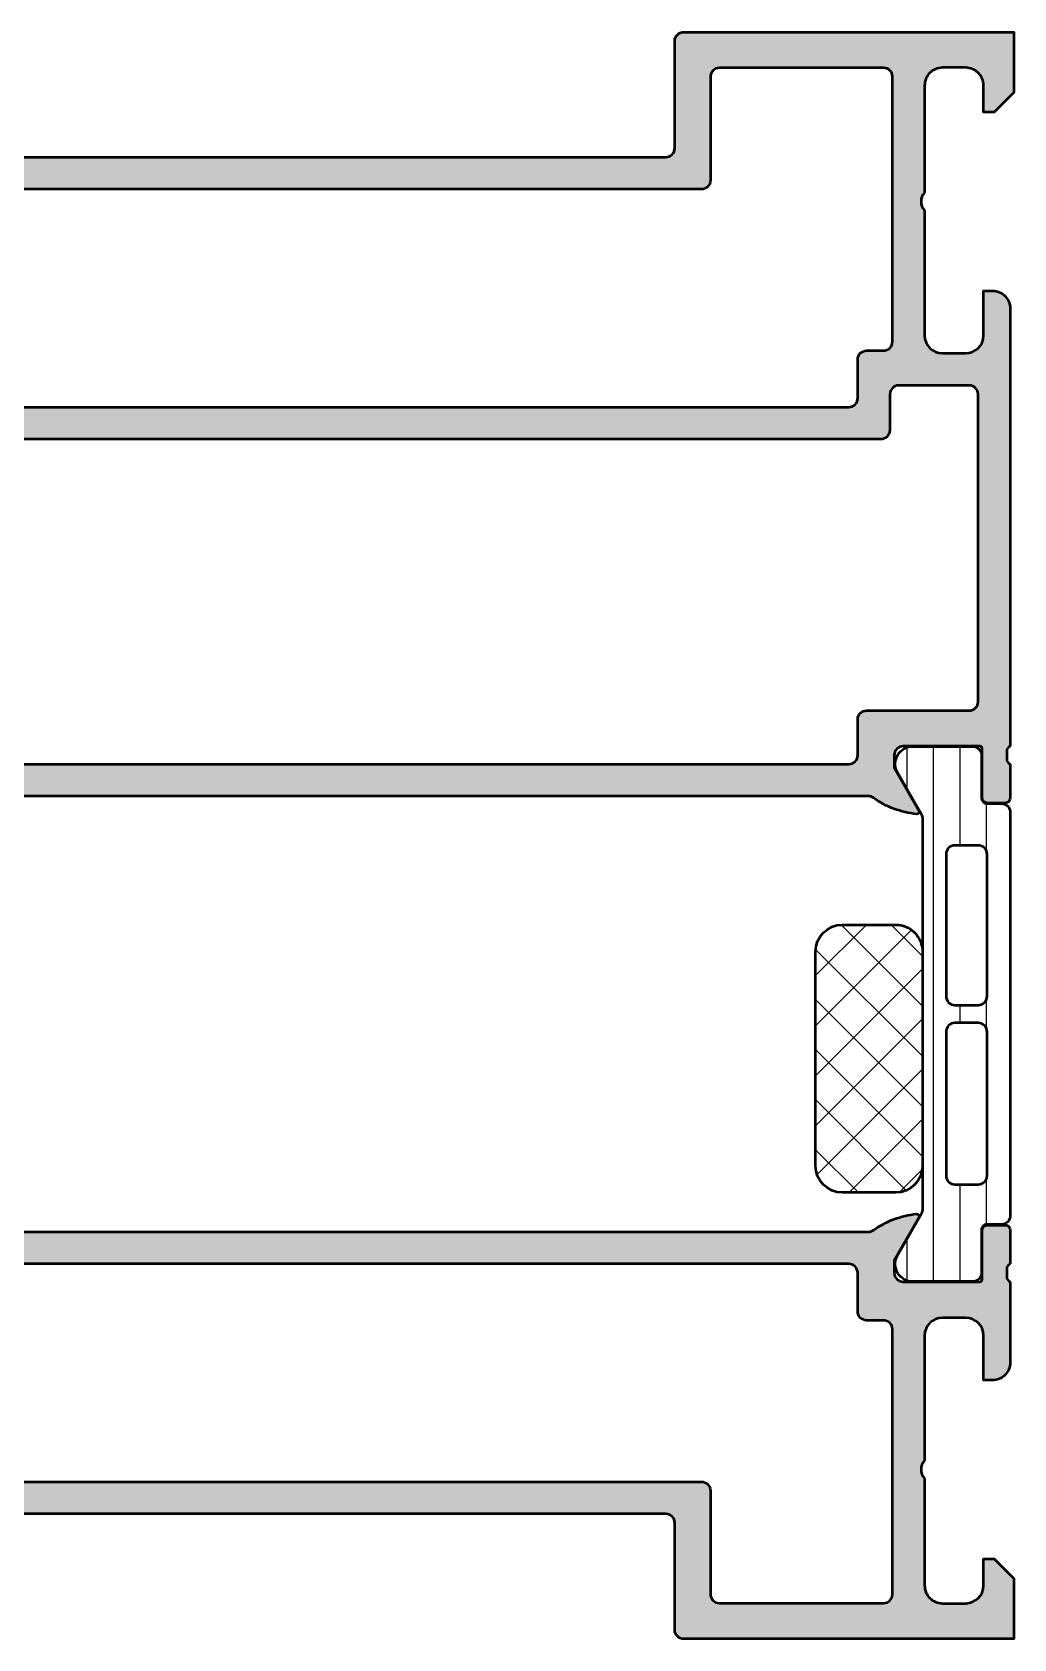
# Model space of a CAD drawing. Extents: x 0 to 110, y 0 to 90.
# Drawn here: x 55 to 110, y 0 to 90 of the extents above; entities that cross this region are included whole.
import ezdxf

# ---------------------------------------------------------------- set-up
doc = ezdxf.new("R2010")
doc.units = 0
for name, color, linetype, lineweight in [('0S-Alu contour', 7, 'Continuous', 50), ('0S-Alu hatch', 252, 'Continuous', 25), ('0S-Plastic contour', 254, 'Continuous', 50), ('0S-Plastic hatch', 253, 'Continuous', 25), ('0S-PT contour', 91, 'Continuous', 50), ('0S-PT hatch', 103, 'Continuous', 25)]:
    doc.layers.add(name, color=color, linetype=linetype, lineweight=lineweight)

# ---------------------------------------------------------------- blocks, each defined once
blk = doc.blocks.new('436130__FFF783A1_91E4_4A5D_A15D_C1958F504003_')
at = {"layer": '0S-Alu hatch'}
h = blk.add_hatch(color=256, dxfattribs=at)
edge = h.paths.add_edge_path()
edge.add_line((1.099999999999795, 85.50998725334213), (-7.1e-15, 86.60998725334208))
edge.add_line((-7.1e-15, 86.60998725334208), (0, 90))
edge.add_line((0, 90), (18.49999999999994, 90.00000000000202))
edge.add_ellipse((18.4999999999998, 89.50000000000188), major_axis=(-0.5000000000001421, 0), ratio=1, start_angle=180, end_angle=269.99999999998374, ccw=False)
edge.add_line((18.99999999999994, 89.50000000000188), (18.99999999999994, 83.50000000000935))
edge.add_arc((19.49999999999993, 83.50000000000935), 0.4999999999999894, 180, 269.9999999999996)
edge.add_line((19.49999999999993, 83.00000000000936), (90.49999999999945, 83.00000000001279))
edge.add_arc((90.49999999999952, 83.50000000001334), 0.5000000000005543, 269.9999999999935, 360)
edge.add_line((91.00000000000006, 83.50000000001334), (91, 89.50000000001963))
edge.add_ellipse((91.49999999999963, 89.5000000000194), major_axis=(-0.4999999999996306, 0), ratio=1, start_angle=269.99999999997397, end_angle=360, ccw=False)
edge.add_line((91.49999999999986, 90.00000000001904), (110, 90.00000000002177))
edge.add_line((110, 90.00000000002177), (109.9999999999999, 86.60998725334218))
edge.add_line((109.9999999999999, 86.60998725334218), (108.8999999999997, 85.50998725334213))
edge.add_line((108.8999999999997, 85.50998725334213), (108.2999999999998, 85.50998725334205))
edge.add_line((108.2999999999998, 85.50998725334205), (108.2999999999999, 87.00998725334212))
edge.add_arc((107.2999999999999, 87.00998725334205), 0.9999999999999573, 0, 90.00000000000081)
edge.add_line((107.2999999999999, 88.009987253342), (106, 88.00998725334199))
edge.add_arc((105.9999999999999, 87.00998725334212), 0.9999999999998721, 89.9999999999992, 180)
edge.add_line((105.0000000000001, 87.00998725334212), (104.9999999999999, 81.00998725334202))
edge.add_arc((105.525, 80.509987253342), 0.7250000000000246, 136.3971810272982, 223.6028189727017)
edge.add_line((104.9999999999999, 80.00998725334202), (104.9999999999999, 73.0099872533421))
edge.add_arc((106, 73.00998725334208), 1.000000000000028, 180, 270)
edge.add_line((106, 72.00998725334205), (107.2999999999999, 72.00998725334196))
edge.add_arc((107.2999999999998, 73.00998725334202), 1.000000000000042, 270.0000000000041, 360)
edge.add_line((108.2999999999999, 73.00998725334202), (108.2999999999999, 75.50998725334202))
edge.add_line((108.2999999999999, 75.50998725334202), (108.7999999999997, 75.50998725334202))
edge.add_ellipse((108.7999999999998, 74.5099872533419), major_axis=(-1.000000000000113, 0), ratio=1, start_angle=180, end_angle=270.00000000000165, ccw=False)
edge.add_line((109.7999999999999, 74.5099872533419), (109.8000000000008, 50.00000000002188))
edge.add_arc((109.8788364465439, 49.73247940802871), 0.2788950563274882, 106.4198764194935, 181.1645893740963)
edge.add_line((109.5999990000008, 49.72681100003034), (109.5999990000008, 49.27321700003036))
edge.add_arc((109.878867095644, 49.2675563405533), 0.2789255417371578, 178.8371299271119, 253.5754054446409)
edge.add_line((109.8000000000008, 49.00001300003036), (109.8000000000008, 47.12000200002189))
edge.add_ellipse((109.5000000000008, 47.12000200002184), major_axis=(-0.3000000000000114, 0), ratio=1, start_angle=90.00000000001091, end_angle=180, ccw=False)
edge.add_line((109.5000000000009, 46.82000200002183), (108.520025680958, 46.82000200002178))
edge.add_ellipse((108.5200256809581, 47.12000200002176), major_axis=(-0.2999999999999758, 0), ratio=1, start_angle=0, end_angle=89.99999999999193, ccw=False)
edge.add_line((108.2200256809581, 47.12000200002176), (108.220025680958, 49.88000000002195))
edge.add_arc((108.1000256809581, 49.88000000002189), 0.1199999999999051, 0, 90.00000000002036)
edge.add_line((108.1000256809581, 50.0000000000218), (103.8000000000008, 50.00000000002183))
edge.add_arc((103.8000000000008, 49.50000000002183), 0.5, 90, 180)
edge.add_line((103.3000000000008, 49.50000000002183), (103.3000000000008, 48.80000000002181))
edge.add_line((103.3000000000008, 48.80000000002181), (104.6814954576231, 46.40717967699429))
edge.add_ellipse((104.5618802153525, 46.33811978467008), major_axis=(-0.1381197846483073, 0), ratio=1, start_angle=84.37742244924073, end_angle=210.0000000000246, ccw=False)
edge.add_ellipse((105.0382232411751, 51.17660886188025), major_axis=(-5.000000000010663, 0), ratio=1, start_angle=54.481589632735904, end_angle=84.3774224492135, ccw=False)
edge.add_arc((101.8429183889696, 46.69999999992239), 0.5000000001245711, 54.48158963268474, 89.99999999995767)
edge.add_line((101.84291838897, 47.20000000004696), (8.157081610951847, 47.20000000002212))
edge.add_arc((8.157081610951886, 46.70000000002866), 0.499999999993463, 90.00000000000428, 125.5184103672748)
edge.add_ellipse((4.961776758824488, 51.17660886187668), major_axis=(-5.000000000007009, 0), ratio=1, start_angle=95.62257755079412, end_angle=125.51841036727109, ccw=False)
edge.add_ellipse((5.438119784647258, 46.33811978467018), major_axis=(-0.1381197846482801, 0), ratio=1, start_angle=-29.999999999976694, end_angle=95.62257755082089, ccw=False)
edge.add_line((5.318504542376584, 46.40717967699427), (6.699999999998965, 48.80000000002182))
edge.add_line((6.699999999998965, 48.80000000002182), (6.699999999999, 49.50000000002173))
edge.add_arc((6.199999999998951, 49.50000000002181), 0.5000000000000498, 0, 89.99999999999022)
edge.add_line((6.199999999999036, 50.00000000002186), (1.899974319041781, 50.00000000002188))
edge.add_arc((1.899974319041777, 49.88000000002188), 0.1200000000000045, 89.9999999999982, 180)
edge.add_line((1.779974319041773, 49.88000000002188), (1.77997431904177, 47.12000200002179))
edge.add_ellipse((1.47997431904184, 47.12000200002181), major_axis=(-0.2999999999999296, 0), ratio=1, start_angle=89.99999999999523, end_angle=180, ccw=False)
edge.add_line((1.479974319041815, 46.82000200002188), (0.4999999999990053, 46.82000200002188))
edge.add_ellipse((0.4999999999989877, 47.12000200002188), major_axis=(-0.3000000000000043, 0), ratio=1, start_angle=0, end_angle=90.00000000000341, ccw=False)
edge.add_line((0.1999999999989834, 47.12000200002188), (0.1999999999990507, 49.00001300003039))
edge.add_arc((0.121132904355805, 49.26755634055329), 0.2789255417371319, 286.4245945553725, 361.1628700729025)
edge.add_line((0.4000009999989539, 49.27321700003043), (0.400000999998909, 49.72681100003029))
edge.add_arc((0.1211635534558797, 49.7324794080287), 0.2788950563274171, 358.8354106258941, 433.5801235804982)
edge.add_line((0.1999999999989634, 50.0000000000218), (0.1999999999999886, 74.50998725334193))
edge.add_ellipse((1.200000000000006, 74.50998725334205), major_axis=(-1.000000000000017, 0), ratio=1, start_angle=270.00000000000756, end_angle=360, ccw=False)
edge.add_line((1.199999999999874, 75.50998725334206), (1.699999999999924, 75.50998725334199))
edge.add_line((1.699999999999924, 75.50998725334199), (1.699999999999931, 73.00998725334216))
edge.add_arc((2.700000000000038, 73.00998725334216), 1.000000000000106, 180, 269.9999999999943)
edge.add_line((2.699999999999938, 72.00998725334205), (3.999999999999722, 72.00998725334205))
edge.add_arc((3.99999999999985, 73.00998725334215), 1.000000000000099, 269.9999999999927, 360)
edge.add_line((4.99999999999995, 73.00998725334215), (4.999999999999943, 80.00998725334202))
edge.add_arc((4.475000000000115, 80.50998725334205), 0.72499999999989, 316.3971810272854, 403.602818972713)
edge.add_line((4.999999999999956, 81.00998725334205), (4.999999999999943, 87.009987253342))
edge.add_arc((3.999999999999928, 87.00998725334205), 1.000000000000014, 0, 90)
edge.add_line((3.999999999999928, 88.00998725334206), (2.699999999999818, 88.00998725334206))
edge.add_arc((2.700000000000219, 87.00998725334183), 1.000000000000227, 90.000000000023, 180)
edge.add_line((1.699999999999992, 87.00998725334183), (1.699999999999882, 85.509987253342))
edge.add_line((1.699999999999882, 85.509987253342), (1.099999999999795, 85.50998725334213))
edge = h.paths.add_edge_path()
edge.add_ellipse((102.5507113541663, 67.70000000000152), major_axis=(-0.500000000000071, 0), ratio=1, start_angle=89.99999999999511, end_angle=180, ccw=False)
edge.add_line((102.5507113541662, 67.20000000000145), (7.449288645833519, 67.2000000000015))
edge.add_ellipse((7.449288645833526, 67.70000000000145), major_axis=(-0.4999999999999503, 0), ratio=1, start_angle=0, end_angle=89.9999999999992, ccw=False)
edge.add_line((6.949288645833576, 67.70000000000145), (6.949288645833576, 69.70998725334204))
edge.add_arc((6.449288645833547, 69.709987253342), 0.5000000000000285, 0, 90.00000000000325)
edge.add_line((6.449288645833519, 70.20998725334204), (2.499999999999488, 70.20998725334204))
edge.add_arc((2.499999999999488, 69.70998725334204), 0.5, 90, 180)
edge.add_line((1.999999999999488, 69.70998725334204), (1.999999999999488, 52.50000000002186))
edge.add_arc((2.499999999999502, 52.50000000002184), 0.5000000000000142, 180, 269.9999999999984)
edge.add_line((2.499999999999488, 52.00000000002184), (8.24928864583336, 52.00000000002184))
edge.add_ellipse((8.249288645833431, 51.50000000002168), major_axis=(-0.5000000000001564, 0), ratio=1, start_angle=180, end_angle=270.00000000000813, ccw=False)
edge.add_line((8.749288645833587, 51.50000000002168), (8.749288645833587, 49.50000000004659))
edge.add_arc((9.249288645833644, 49.50000000004659), 0.500000000000057, 180, 270)
edge.add_line((9.249288645833644, 49.00000000004653), (100.7507113541662, 49.00000000004653))
edge.add_arc((100.7507113541662, 49.50000000004662), 0.5000000000000853, 269.9999999999968, 360)
edge.add_line((101.2507113541663, 49.50000000004662), (101.2507113541663, 51.50000000002172))
edge.add_ellipse((101.7507113541664, 51.50000000002172), major_axis=(-0.5000000000001137, 0), ratio=1, start_angle=270, end_angle=360, ccw=False)
edge.add_line((101.7507113541664, 52.00000000002184), (107.5000000000004, 52.00000000002184))
edge.add_arc((107.5000000000004, 52.50000000002189), 0.500000000000057, 269.9999999999935, 360)
edge.add_line((108.0000000000005, 52.50000000002189), (108.0000000000004, 69.70998725334204))
edge.add_arc((107.5000000000004, 69.70998725334204), 0.5, 0, 90)
edge.add_line((107.5000000000004, 70.20998725334204), (103.5507113541663, 70.20998725334204))
edge.add_arc((103.5507113541663, 69.70998725334204), 0.5, 90, 180)
edge.add_line((103.0507113541663, 69.70998725334204), (103.0507113541663, 67.70000000000147))
edge = h.paths.add_edge_path()
edge.add_arc((16.49999999999994, 87.49999999997758), 0.5, 0, 90)
edge.add_line((16.49999999999994, 87.99999999997758), (7.290012746635227, 87.9999999999779))
edge.add_arc((7.290012746634417, 87.5099872533427), 0.4900127466352018, 89.9999999999053, 180)
edge.add_line((6.799999999999215, 87.5099872533427), (6.79999999999876, 72.65781615802271))
edge.add_arc((7.299999999998789, 72.65781615802271), 0.5000000000000285, 180, 270.0000000000098)
edge.add_line((7.299999999998874, 72.15781615802268), (8.24928864581176, 72.1578161580227))
edge.add_ellipse((8.249288645811745, 71.6578161580008), major_axis=(-0.500000000021899, 0), ratio=1, start_angle=180, end_angle=269.9999999999984, ccw=False)
edge.add_line((8.749288645833644, 71.6578161580008), (8.749288645833474, 69.50000000000097))
edge.add_arc((9.249288645833346, 69.50000000000097), 0.4999999999998721, 180, 270.0000000000081)
edge.add_line((9.249288645833415, 69.00000000000108), (100.7507113541664, 69.00000000000144))
edge.add_arc((100.7507113541665, 69.50000000000126), 0.4999999999998295, 269.999999999987, 360)
edge.add_line((101.2507113541663, 69.50000000000108), (101.2507113541663, 71.65781615802277))
edge.add_ellipse((101.7507113541662, 71.65781615802277), major_axis=(-0.4999999999998864, 0), ratio=1, start_angle=269.9999999999935, end_angle=360, ccw=False)
edge.add_line((101.7507113541663, 72.15781615802265), (102.700000000001, 72.15781615802265))
edge.add_arc((102.7000000000013, 72.65781615802265), 0.5, 269.9999999999674, 360)
edge.add_line((103.2000000000013, 72.65781615802238), (103.2000000000006, 87.50998725334274))
edge.add_arc((102.7099872533436, 87.50998725334274), 0.4900127466570581, 0, 90.00000000009139)
edge.add_line((102.7099872533428, 87.99999999999982), (93.49999999999994, 87.99999999999972))
edge.add_arc((93.49999999999991, 87.49999999999979), 0.499999999999929, 89.99999999999837, 180)
edge.add_line((93, 87.49999999999984), (92.99999999999994, 81.7000000000093))
edge.add_ellipse((92.49999999999935, 81.7000000000093), major_axis=(-0.5000000000005969, 0), ratio=1, start_angle=90.0000000000424, end_angle=180, ccw=False)
edge.add_line((92.49999999999972, 81.20000000000869), (17.49999999999988, 81.20000000000942))
edge.add_ellipse((17.49999999999978, 81.70000000000927), major_axis=(-0.4999999999998366, 0), ratio=1, start_angle=0, end_angle=90.00000000001222, ccw=False)
edge.add_line((16.99999999999994, 81.70000000000914), (16.99999999999994, 87.49999999997758))
at = {"layer": '0S-Alu contour', "color": 7}
for points in [[(1.099999999999795, 85.50998725334213), (-7.1e-15, 86.60998725334208), (0, 90), (18.49999999999994, 90.00000000000202)], [(18.99999999999994, 89.50000000000188), (18.99999999999994, 83.50000000000935)], [(91.00000000000006, 83.50000000001334), (91, 89.50000000001963)], [(91.49999999999986, 90.00000000001904), (110, 90.00000000002177), (109.9999999999999, 86.60998725334218), (108.8999999999997, 85.50998725334213), (108.2999999999998, 85.50998725334205), (108.2999999999999, 87.00998725334212)], [(3.999999999999928, 88.00998725334206), (2.699999999999818, 88.00998725334206)], [(6.799999999999215, 87.5099872533427), (6.79999999999876, 72.65781615802271)], [(16.49999999999994, 87.99999999997758), (7.290012746635227, 87.9999999999779)], [(16.99999999999994, 81.70000000000914), (16.99999999999994, 87.49999999997758)], [(93, 87.49999999999984), (92.99999999999994, 81.7000000000093)], [(102.7099872533428, 87.99999999999982), (93.49999999999994, 87.99999999999972)], [(103.2000000000013, 72.65781615802238), (103.2000000000006, 87.50998725334274)], [(107.2999999999999, 88.009987253342), (106, 88.00998725334199)], [(1.699999999999992, 87.00998725334183), (1.699999999999882, 85.509987253342), (1.099999999999795, 85.50998725334213)], [(4.999999999999956, 81.00998725334205), (4.999999999999943, 87.009987253342)], [(105.0000000000001, 87.00998725334212), (104.9999999999999, 81.00998725334202)], [(19.49999999999993, 83.00000000000936), (90.49999999999945, 83.00000000001279)], [(92.49999999999972, 81.20000000000869), (17.49999999999988, 81.20000000000942)], [(4.99999999999995, 73.00998725334215), (4.999999999999943, 80.00998725334202)], [(104.9999999999999, 80.00998725334202), (104.9999999999999, 73.0099872533421)], [(1.199999999999874, 75.50998725334206), (1.699999999999924, 75.50998725334199), (1.699999999999931, 73.00998725334216)], [(108.2999999999999, 73.00998725334202), (108.2999999999999, 75.50998725334202), (108.7999999999997, 75.50998725334202)], [(0.1999999999989634, 50.0000000000218), (0.1999999999999886, 74.50998725334193)], [(109.7999999999999, 74.5099872533419), (109.8000000000008, 50.00000000002188)], [(2.699999999999938, 72.00998725334205), (3.999999999999722, 72.00998725334205)], [(7.299999999998874, 72.15781615802268), (8.24928864581176, 72.1578161580227)], [(101.7507113541663, 72.15781615802265), (102.700000000001, 72.15781615802265)], [(106, 72.00998725334205), (107.2999999999999, 72.00998725334196)], [(8.749288645833644, 71.6578161580008), (8.749288645833474, 69.50000000000097)], [(101.2507113541663, 69.50000000000108), (101.2507113541663, 71.65781615802277)], [(6.449288645833519, 70.20998725334204), (2.499999999999488, 70.20998725334204)], [(107.5000000000004, 70.20998725334204), (103.5507113541663, 70.20998725334204)], [(1.999999999999488, 69.70998725334204), (1.999999999999488, 52.50000000002186)], [(6.949288645833576, 67.70000000000145), (6.949288645833576, 69.70998725334204)], [(103.0507113541663, 69.70998725334204), (103.0507113541663, 67.70000000000147)], [(108.0000000000005, 52.50000000002189), (108.0000000000004, 69.70998725334204)], [(9.249288645833415, 69.00000000000108), (100.7507113541664, 69.00000000000144)], [(102.5507113541662, 67.20000000000145), (7.449288645833519, 67.2000000000015)], [(2.499999999999488, 52.00000000002184), (8.24928864583336, 52.00000000002184)], [(8.749288645833587, 51.50000000002168), (8.749288645833587, 49.50000000004659)], [(101.2507113541663, 49.50000000004662), (101.2507113541663, 51.50000000002172)], [(101.7507113541664, 52.00000000002184), (107.5000000000004, 52.00000000002184)], [(0.4000009999989539, 49.27321700003043), (0.400000999998909, 49.72681100003029)], [(1.779974319041773, 49.88000000002188), (1.77997431904177, 47.12000200002179)], [(6.199999999999036, 50.00000000002186), (1.899974319041781, 50.00000000002188)], [(108.1000256809581, 50.0000000000218), (103.8000000000008, 50.00000000002183)], [(108.2200256809581, 47.12000200002176), (108.220025680958, 49.88000000002195)], [(109.5999990000008, 49.72681100003034), (109.5999990000008, 49.27321700003036)], [(0.1999999999989834, 47.12000200002188), (0.1999999999990507, 49.00001300003039)], [(5.318504542376584, 46.40717967699427), (6.699999999998965, 48.80000000002182), (6.699999999999, 49.50000000002173)], [(9.249288645833644, 49.00000000004653), (100.7507113541662, 49.00000000004653)], [(103.3000000000008, 49.50000000002183), (103.3000000000008, 48.80000000002181), (104.6814954576231, 46.40717967699429)], [(109.8000000000008, 49.00001300003036), (109.8000000000008, 47.12000200002189)], [(1.479974319041815, 46.82000200002188), (0.4999999999990053, 46.82000200002188)], [(101.84291838897, 47.20000000004696), (8.157081610951847, 47.20000000002212)], [(109.5000000000009, 46.82000200002183), (108.520025680958, 46.82000200002178)]]:
    blk.add_lwpolyline(points, dxfattribs=at)
at = {"layer": '0S-Alu contour', "color": 7, "extrusion": (0, 0, -1)}
for centre, radius, start, end in [((-18.4999999999998, 89.50000000000188), 0.5000000000001421, 90.00000000001629, 180), ((-91.49999999999963, 89.5000000000194), 0.4999999999996306, 0, 90.00000000002605), ((-17.49999999999978, 81.70000000000927), 0.4999999999998366, 269.9999999999878, 0), ((-92.49999999999935, 81.7000000000093), 0.5000000000005969, 180, 269.9999999999576), ((-1.200000000000006, 74.50998725334205), 1.000000000000017, 0, 89.99999999999245), ((-108.7999999999998, 74.5099872533419), 1.000000000000113, 89.99999999999837, 180), ((-8.249288645811745, 71.6578161580008), 0.500000000021899, 90.0000000000016, 180), ((-101.7507113541662, 71.65781615802277), 0.4999999999998864, 0, 90.00000000000651), ((-7.449288645833526, 67.70000000000145), 0.4999999999999503, 270.0000000000008, 0), ((-102.5507113541663, 67.70000000000152), 0.500000000000071, 180, 270.0000000000049), ((-8.249288645833431, 51.50000000002168), 0.5000000000001564, 89.99999999999186, 180), ((-101.7507113541664, 51.50000000002172), 0.5000000000001137, 0, 90), ((-0.4999999999989877, 47.12000200002188), 0.3000000000000043, 269.9999999999966, 0), ((-1.47997431904184, 47.12000200002181), 0.2999999999999296, 180, 270.0000000000048), ((-4.961776758824488, 51.17660886187668), 5.000000000007009, 234.4815896327289, 264.3774224492059), ((-105.0382232411751, 51.17660886188025), 5.000000000010663, 275.6225775507865, 305.5184103672642), ((-108.5200256809581, 47.12000200002176), 0.2999999999999758, 270.0000000000081, 0), ((-109.5000000000008, 47.12000200002184), 0.3000000000000114, 180, 269.9999999999891), ((-5.438119784647258, 46.33811978467018), 0.1381197846482801, 264.3774224491791, 29.99999999997672), ((-104.5618802153525, 46.33811978467008), 0.1381197846483073, 149.9999999999754, 275.6225775507593)]:
    blk.add_arc(centre, radius, start, end, dxfattribs=at)
at = {"layer": '0S-Alu contour', "color": 7}
for centre, radius, start, end in [((2.700000000000219, 87.00998725334183), 1.000000000000227, 90.000000000023, 180), ((3.999999999999928, 87.00998725334205), 1.000000000000014, 0, 90), ((7.290012746634417, 87.5099872533427), 0.4900127466352018, 89.9999999999053, 180), ((16.49999999999994, 87.49999999997758), 0.5, 0, 90), ((93.49999999999991, 87.49999999999979), 0.499999999999929, 89.99999999999837, 180), ((102.7099872533436, 87.50998725334274), 0.4900127466570581, 0, 90.00000000009139), ((105.9999999999999, 87.00998725334212), 0.9999999999998721, 89.9999999999992, 180), ((107.2999999999999, 87.00998725334205), 0.9999999999999573, 0, 90.00000000000081), ((19.49999999999993, 83.50000000000935), 0.4999999999999894, 180, 269.9999999999996), ((90.49999999999952, 83.50000000001334), 0.5000000000005543, 269.9999999999935, 0), ((4.475000000000115, 80.50998725334205), 0.72499999999989, 316.3971810272854, 43.60281897271309), ((105.525, 80.509987253342), 0.7250000000000246, 136.3971810272982, 223.6028189727017), ((2.700000000000038, 73.00998725334216), 1.000000000000106, 180, 269.9999999999943), ((3.99999999999985, 73.00998725334215), 1.000000000000099, 269.9999999999927, 0), ((106, 73.00998725334208), 1.000000000000028, 180, 270), ((107.2999999999998, 73.00998725334202), 1.000000000000042, 270.0000000000041, 0), ((7.299999999998789, 72.65781615802271), 0.5000000000000285, 180, 270.0000000000098), ((102.7000000000013, 72.65781615802265), 0.5, 269.9999999999674, 0), ((2.499999999999488, 69.70998725334204), 0.5, 90, 180), ((6.449288645833547, 69.709987253342), 0.5000000000000285, 0, 90.00000000000325), ((103.5507113541663, 69.70998725334204), 0.5, 90, 180), ((107.5000000000004, 69.70998725334204), 0.5, 0, 90), ((9.249288645833346, 69.50000000000097), 0.4999999999998721, 180, 270.0000000000081), ((100.7507113541665, 69.50000000000126), 0.4999999999998295, 269.999999999987, 0), ((2.499999999999502, 52.50000000002184), 0.5000000000000142, 180, 269.9999999999984), ((107.5000000000004, 52.50000000002189), 0.500000000000057, 269.9999999999935, 0), ((0.1211635534558797, 49.7324794080287), 0.2788950563274171, 358.8354106258941, 73.58012358049825), ((1.899974319041777, 49.88000000002188), 0.1200000000000045, 89.9999999999982, 180), ((6.199999999998951, 49.50000000002181), 0.5000000000000498, 0, 89.99999999999022), ((103.8000000000008, 49.50000000002183), 0.5, 90, 180), ((108.1000256809581, 49.88000000002189), 0.1199999999999051, 0, 90.00000000002036), ((109.8788364465439, 49.73247940802871), 0.2788950563274882, 106.4198764194935, 181.1645893740963), ((0.121132904355805, 49.26755634055329), 0.2789255417371319, 286.4245945553725, 1.162870072902523), ((9.249288645833644, 49.50000000004659), 0.500000000000057, 180, 270), ((100.7507113541662, 49.50000000004662), 0.5000000000000853, 269.9999999999968, 0), ((109.878867095644, 49.2675563405533), 0.2789255417371578, 178.8371299271119, 253.5754054446409), ((8.157081610951886, 46.70000000002866), 0.499999999993463, 90.00000000000428, 125.5184103672748), ((101.8429183889696, 46.69999999992239), 0.5000000001245711, 54.48158963268474, 89.99999999995767)]:
    blk.add_arc(centre, radius, start, end, dxfattribs=at)
blk = doc.blocks.new('436120__D2BF93E9_8A62_49B6_830F_7C7254F437AA_')
at = {"layer": '0S-Alu hatch'}
h = blk.add_hatch(color=256, dxfattribs=at)
edge = h.paths.add_edge_path()
edge.add_ellipse((18.49999999999988, 0.4999999999980674), major_axis=(-0.5000000000001528, 0), ratio=1, start_angle=90.00000000001751, end_angle=180, ccw=False)
edge.add_line((18.50000000000003, -2.089e-12), (0, 0))
edge.add_line((0, 0), (2.84e-14, 3.3900127466799))
edge.add_line((2.84e-14, 3.3900127466799), (1.099999999999852, 4.490012746679752))
edge.add_line((1.099999999999852, 4.490012746679752), (1.700000000000045, 4.49001274667971))
edge.add_line((1.700000000000045, 4.49001274667971), (1.700000000000074, 2.990012746680235))
edge.add_arc((2.700000000000359, 2.990012746680051), 1.000000000000285, 180, 269.9999999999788)
edge.add_line((2.699999999999989, 1.990012746679767), (3.999999999999943, 1.990012746679767))
edge.add_arc((3.999999999999932, 2.990012746679838), 1.000000000000071, 270.0000000000006, 360)
edge.add_line((5.000000000000003, 2.990012746679838), (5, 8.990012746679753))
edge.add_arc((4.475000000000079, 9.490012746679781), 0.724999999999962, 316.3971810272904, 403.6028189727107)
edge.add_line((4.999999999999992, 9.990012746679824), (4.999999999999971, 16.99001274667988))
edge.add_arc((3.999999999999982, 16.99001274667985), 0.9999999999999889, 0, 90.00000000000551)
edge.add_line((3.999999999999886, 17.99001274667984), (2.70000000000013, 17.99001274667982))
edge.add_arc((2.700000000000141, 16.99001274667972), 1.000000000000099, 90.00000000000063, 180)
edge.add_line((1.700000000000042, 16.99001274667972), (1.700000000000017, 14.49001274667984))
edge.add_line((1.700000000000017, 14.49001274667984), (1.19999999999996, 14.49001274667984))
edge.add_ellipse((1.199999999999947, 15.49001274667991), major_axis=(-1.000000000000071, 0), ratio=1, start_angle=0, end_angle=90.00000000000068, ccw=False)
edge.add_line((0.1999999999998765, 15.49001274667991), (0.1999999999990223, 19.99999999999882))
edge.add_arc((0.1211635534559281, 20.26752059199193), 0.2788950563274351, 286.4198764195029, 361.1645893741032)
edge.add_line((0.4000009999989758, 20.27318899999032), (0.4000009999990084, 20.72678299999019))
edge.add_arc((0.1211329043558772, 20.73244365946735), 0.2789255417371148, 358.8371299270928, 433.5754054446304)
edge.add_line((0.1999999999991056, 20.99998699999024), (0.1999999999990507, 22.87999799999875))
edge.add_ellipse((0.4999999999990357, 22.87999799999877), major_axis=(-0.2999999999999849, 0), ratio=1, start_angle=269.999999999995, end_angle=360, ccw=False)
edge.add_line((0.4999999999990619, 23.17999799999875), (1.479974319041872, 23.17999799999875))
edge.add_ellipse((1.47997431904188, 22.87999799999881), major_axis=(-0.2999999999999403, 0), ratio=1, start_angle=180, end_angle=270.0000000000016, ccw=False)
edge.add_line((1.779974319041821, 22.87999799999881), (1.779974319041826, 20.11999999999873))
edge.add_arc((1.899974319041827, 20.11999999999876), 0.120000000000001, 180, 270.0000000000017)
edge.add_line((1.899974319041831, 19.99999999999875), (6.199999999999108, 19.99999999999876))
edge.add_arc((6.19999999999901, 20.49999999999881), 0.5000000000000427, 270.0000000000112, 360)
edge.add_line((6.699999999999053, 20.49999999999881), (6.699999999999022, 21.19999999999881))
edge.add_line((6.699999999999022, 21.19999999999881), (5.318504542376643, 23.59282032302635))
edge.add_ellipse((5.438119784647316, 23.66188021535045), major_axis=(-0.1381197846482853, 0), ratio=1, start_angle=-95.62257755081822, end_angle=29.99999999998232, ccw=False)
edge.add_ellipse((4.961776758824642, 18.8233911381441), major_axis=(-5.000000000006841, 0), ratio=1, start_angle=234.4815896327282, end_angle=264.3774224492069, ccw=False)
edge.add_arc((8.157081610951966, 23.29999999999191), 0.4999999999934092, 234.481589632724, 269.9999999999929)
edge.add_line((8.157081610951906, 22.79999999999851), (101.8429183890477, 22.79999999999853))
edge.add_arc((101.8429183890474, 23.29999999998967), 0.4999999999911325, 270.0000000000358, 305.518410367309)
edge.add_ellipse((105.0382232411753, 18.82339113814048), major_axis=(-5.000000000010589, 0), ratio=1, start_angle=275.6225775507877, end_angle=305.51841036726495, ccw=False)
edge.add_ellipse((104.5618802153526, 23.66188021535058), major_axis=(-0.1381197846482941, 0), ratio=1, start_angle=149.9999999999725, end_angle=275.6225775507599, ccw=False)
edge.add_line((104.6814954576232, 23.59282032302637), (103.3000000000009, 21.19999999999884))
edge.add_line((103.3000000000009, 21.19999999999884), (103.3000000000009, 20.49999999999883))
edge.add_arc((103.800000000001, 20.49999999999885), 0.5000000000000142, 180, 269.9999999999984)
edge.add_line((103.800000000001, 19.99999999999883), (108.1000256809582, 19.99999999999885))
edge.add_arc((108.1000256809582, 20.11999999999874), 0.1199999999998909, 269.9999999999796, 360)
edge.add_line((108.2200256809581, 20.11999999999874), (108.2200256809582, 22.87999799999886))
edge.add_ellipse((108.5200256809582, 22.87999799999891), major_axis=(-0.2999999999999545, 0), ratio=1, start_angle=270.00000000001086, end_angle=360, ccw=False)
edge.add_line((108.5200256809581, 23.17999799999886), (109.500000000001, 23.17999799999882))
edge.add_ellipse((109.500000000001, 22.87999799999884), major_axis=(-0.2999999999999829, 0), ratio=1, start_angle=180, end_angle=269.99999999999187, ccw=False)
edge.add_line((109.800000000001, 22.87999799999884), (109.800000000001, 20.99998699999034))
edge.add_arc((109.8788670956441, 20.73244365946738), 0.2789255417371655, 106.4245945553494, 181.1628700728862)
edge.add_line((109.5999990000009, 20.72678299999032), (109.5999990000009, 20.27318899999031))
edge.add_arc((109.878836446544, 20.26752059199193), 0.2788950563274381, 178.8354106259002, 253.5801235805156)
edge.add_line((109.800000000001, 19.99999999999879), (109.7999999999999, 15.49001274667989))
edge.add_ellipse((108.8, 15.49001274667981), major_axis=(-0.9999999999999857, 0), ratio=1, start_angle=89.9999999999992, end_angle=180, ccw=False)
edge.add_line((108.7999999999999, 14.49001274667982), (108.2999999999999, 14.49001274667982))
edge.add_line((108.2999999999999, 14.49001274667982), (108.3, 16.99001274667967))
edge.add_arc((107.3, 16.99001274667972), 1.000000000000028, 0, 89.99999999999594)
edge.add_line((107.3, 17.99001274667975), (105.9999999999999, 17.99001274667971))
edge.add_arc((106, 16.99001274667974), 0.9999999999999715, 90.0000000000057, 180)
edge.add_line((105, 16.99001274667974), (105, 9.990012746679824))
edge.add_arc((105.5249999999999, 9.49001274667981), 0.7249999999999523, 136.3971810272912, 223.6028189727088)
edge.add_line((105, 8.990012746679795), (105, 2.990012746679795))
edge.add_arc((106, 2.990012746679852), 1, 180, 270.0000000000033)
edge.add_line((106, 1.990012746679852), (107.3, 1.990012746679752))
edge.add_arc((107.3, 2.990012746679852), 1.000000000000099, 270.0000000000049, 360)
edge.add_line((108.3000000000001, 2.990012746679852), (108.3, 4.49001274667971))
edge.add_line((108.3, 4.49001274667971), (108.8999999999999, 4.490012746679724))
edge.add_line((108.8999999999999, 4.490012746679724), (110, 3.390012746679701))
edge.add_line((110, 3.390012746679701), (110, -2.17995e-11))
edge.add_line((110, -2.17995e-11), (91.49999999999979, -1.90568e-11))
edge.add_ellipse((91.49999999999963, 0.4999999999805738), major_axis=(-0.4999999999996306, 0), ratio=1, start_angle=0, end_angle=90.0000000000179, ccw=False)
edge.add_line((91, 0.4999999999805738), (91.00000000000006, 6.499999999986556))
edge.add_arc((90.4999999999995, 6.499999999986627), 0.5000000000005685, 0, 89.99999999998697)
edge.add_line((90.49999999999962, 6.999999999987196), (19.49999999999991, 6.999999999990592))
edge.add_arc((19.49999999999993, 6.499999999990663), 0.499999999999929, 90.00000000000244, 180)
edge.add_line((19.00000000000001, 6.499999999990663), (19.00000000000003, 0.4999999999981384))
edge = h.paths.add_edge_path()
edge.add_line((100.7507113541663, 20.99999999999889), (9.249288645833616, 20.99999999999889))
edge.add_arc((9.249288645833563, 20.49999999999889), 0.5000000000000018, 89.99999999999388, 180)
edge.add_line((8.74928864583356, 20.49999999999894), (8.749288645833644, 18.34218384199937))
edge.add_ellipse((8.249288645833381, 18.34218384199934), major_axis=(-0.5000000000002629, 0), ratio=1, start_angle=90.00000000001057, end_angle=180, ccw=False)
edge.add_line((8.249288645833474, 17.84218384199909), (7.299999999999073, 17.8421838419991))
edge.add_arc((7.29999999999882, 17.34218384199896), 0.5000000000001448, 89.999999999971, 180)
edge.add_line((6.799999999998675, 17.34218384199896), (6.799999999999272, 2.500000000022041))
edge.add_arc((7.299999999999306, 2.500000000022041), 0.5000000000000285, 180, 270.0000000000027)
edge.add_line((7.299999999999329, 2.000000000022012), (16.49999999999997, 2.000000000022311))
edge.add_arc((16.49999999999996, 2.500000000022325), 0.5000000000000142, 270.0000000000017, 360)
edge.add_line((16.99999999999997, 2.500000000022325), (16.99999999999983, 8.299999999990561))
edge.add_ellipse((17.49999999999988, 8.299999999990545), major_axis=(-0.500000000000057, 0), ratio=1, start_angle=269.9999999999996, end_angle=360, ccw=False)
edge.add_line((17.49999999999989, 8.799999999990604), (92.49999999999991, 8.799999999991314))
edge.add_ellipse((92.49999999999991, 8.299999999991329), major_axis=(-0.4999999999999858, 0), ratio=1, start_angle=180, end_angle=270.00000000000165, ccw=False)
edge.add_line((92.9999999999999, 8.299999999991329), (93, 2.50000000000017))
edge.add_arc((93.49999999999999, 2.500000000000198), 0.4999999999999858, 180, 270.0000000000017)
edge.add_line((93.49999999999999, 2.000000000000213), (102.7000000000007, 2.000000000000227))
edge.add_arc((102.7000000000006, 2.500000000000369), 0.5000000000001421, 270.0000000000033, 360)
edge.add_line((103.2000000000008, 2.500000000000369), (103.2000000000012, 17.34218384199933))
edge.add_arc((102.7000000000013, 17.34218384199921), 0.4999999999999148, 0, 90.00000000001462)
edge.add_line((102.7000000000012, 17.84218384199913), (101.7507113541665, 17.84218384199911))
edge.add_ellipse((101.7507113541665, 18.3421838419993), major_axis=(-0.5000000000001849, 0), ratio=1, start_angle=0, end_angle=89.99999999999352, ccw=False)
edge.add_line((101.2507113541663, 18.3421838419993), (101.2507113541663, 20.49999999999891))
edge.add_arc((100.7507113541663, 20.49999999999888), 0.5000000000000142, 0, 89.99999999999837)
at = {"layer": '0S-Alu contour', "color": 7}
for points in [[(6.699999999999053, 20.49999999999881), (6.699999999999022, 21.19999999999881), (5.318504542376643, 23.59282032302635)], [(104.6814954576232, 23.59282032302637), (103.3000000000009, 21.19999999999884), (103.3000000000009, 20.49999999999883)], [(0.1999999999991056, 20.99998699999024), (0.1999999999990507, 22.87999799999875)], [(0.4999999999990619, 23.17999799999875), (1.479974319041872, 23.17999799999875)], [(1.779974319041821, 22.87999799999881), (1.779974319041826, 20.11999999999873)], [(8.157081610951906, 22.79999999999851), (101.8429183890477, 22.79999999999853)], [(108.2200256809581, 20.11999999999874), (108.2200256809582, 22.87999799999886)], [(108.5200256809581, 23.17999799999886), (109.500000000001, 23.17999799999882)], [(109.800000000001, 22.87999799999884), (109.800000000001, 20.99998699999034)], [(0.4000009999989758, 20.27318899999032), (0.4000009999990084, 20.72678299999019)], [(100.7507113541663, 20.99999999999889), (9.249288645833616, 20.99999999999889)], [(109.5999990000009, 20.72678299999032), (109.5999990000009, 20.27318899999031)], [(0.1999999999998765, 15.49001274667991), (0.1999999999990223, 19.99999999999882)], [(1.899974319041831, 19.99999999999875), (6.199999999999108, 19.99999999999876)], [(8.74928864583356, 20.49999999999894), (8.749288645833644, 18.34218384199937)], [(101.2507113541663, 18.3421838419993), (101.2507113541663, 20.49999999999891)], [(103.800000000001, 19.99999999999883), (108.1000256809582, 19.99999999999885)], [(109.800000000001, 19.99999999999879), (109.7999999999999, 15.49001274667989)], [(3.999999999999886, 17.99001274667984), (2.70000000000013, 17.99001274667982)], [(6.799999999998675, 17.34218384199896), (6.799999999999272, 2.500000000022041)], [(8.249288645833474, 17.84218384199909), (7.299999999999073, 17.8421838419991)], [(102.7000000000012, 17.84218384199913), (101.7507113541665, 17.84218384199911)], [(103.2000000000008, 2.500000000000369), (103.2000000000012, 17.34218384199933)], [(107.3, 17.99001274667975), (105.9999999999999, 17.99001274667971)], [(1.700000000000042, 16.99001274667972), (1.700000000000017, 14.49001274667984), (1.19999999999996, 14.49001274667984)], [(4.999999999999992, 9.990012746679824), (4.999999999999971, 16.99001274667988)], [(105, 16.99001274667974), (105, 9.990012746679824)], [(108.7999999999999, 14.49001274667982), (108.2999999999999, 14.49001274667982), (108.3, 16.99001274667967)], [(5.000000000000003, 2.990012746679838), (5, 8.990012746679753)], [(16.99999999999997, 2.500000000022325), (16.99999999999983, 8.299999999990561)], [(17.49999999999989, 8.799999999990604), (92.49999999999991, 8.799999999991314)], [(92.9999999999999, 8.299999999991329), (93, 2.50000000000017)], [(105, 8.990012746679795), (105, 2.990012746679795)], [(19.00000000000001, 6.499999999990663), (19.00000000000003, 0.4999999999981384)], [(90.49999999999962, 6.999999999987196), (19.49999999999991, 6.999999999990592)], [(91, 0.4999999999805738), (91.00000000000006, 6.499999999986556)], [(18.50000000000003, -2.089e-12), (0, 0), (2.84e-14, 3.3900127466799), (1.099999999999852, 4.490012746679752), (1.700000000000045, 4.49001274667971), (1.700000000000074, 2.990012746680235)], [(108.3000000000001, 2.990012746679852), (108.3, 4.49001274667971), (108.8999999999999, 4.490012746679724), (110, 3.390012746679701), (110, -2.17995e-11), (91.49999999999979, -1.90568e-11)], [(2.699999999999989, 1.990012746679767), (3.999999999999943, 1.990012746679767)], [(7.299999999999329, 2.000000000022012), (16.49999999999997, 2.000000000022311)], [(93.49999999999999, 2.000000000000213), (102.7000000000007, 2.000000000000227)], [(106, 1.990012746679852), (107.3, 1.990012746679752)]]:
    blk.add_lwpolyline(points, dxfattribs=at)
at = {"layer": '0S-Alu contour', "color": 7, "extrusion": (0, 0, -1)}
for centre, radius, start, end in [((-5.438119784647316, 23.66188021535045), 0.1381197846482853, 330.0000000000178, 95.62257755081828), ((-4.961776758824642, 18.8233911381441), 5.000000000006842, 95.6225775507931, 125.5184103672718), ((-105.0382232411753, 18.82339113814048), 5.000000000010589, 54.48158963273505, 84.37742244921228), ((-104.5618802153526, 23.66188021535058), 0.1381197846482941, 84.37742244924009, 210.0000000000275), ((-0.4999999999990357, 22.87999799999877), 0.2999999999999849, 0, 90.00000000000502), ((-1.47997431904188, 22.87999799999881), 0.2999999999999403, 89.99999999999844, 180), ((-108.5200256809582, 22.87999799999891), 0.2999999999999545, 0, 89.99999999998914), ((-109.500000000001, 22.87999799999884), 0.2999999999999829, 90.00000000000813, 180), ((-8.249288645833381, 18.34218384199934), 0.5000000000002629, 180, 269.9999999999894), ((-101.7507113541665, 18.3421838419993), 0.5000000000001849, 270.0000000000065, 0), ((-1.199999999999947, 15.49001274667991), 1.000000000000071, 269.9999999999993, 0), ((-108.8, 15.49001274667981), 0.9999999999999857, 180, 270.0000000000008), ((-17.49999999999988, 8.299999999990545), 0.500000000000057, 0, 90.0000000000004), ((-92.49999999999991, 8.299999999991329), 0.4999999999999858, 89.99999999999837, 180), ((-18.49999999999988, 0.4999999999980674), 0.5000000000001528, 180, 269.9999999999825), ((-91.49999999999963, 0.4999999999805738), 0.4999999999996306, 269.9999999999821, 0)]:
    blk.add_arc(centre, radius, start, end, dxfattribs=at)
at = {"layer": '0S-Alu contour', "color": 7}
for centre, radius, start, end in [((8.157081610951966, 23.29999999999191), 0.4999999999934092, 234.481589632724, 269.9999999999929), ((101.8429183890474, 23.29999999998967), 0.4999999999911325, 270.0000000000358, 305.518410367309), ((0.1211329043558772, 20.73244365946735), 0.2789255417371148, 358.8371299270928, 73.5754054446305), ((9.249288645833563, 20.49999999999889), 0.5000000000000018, 89.99999999999388, 180), ((100.7507113541663, 20.49999999999888), 0.5000000000000142, 0, 89.99999999999837), ((109.8788670956441, 20.73244365946738), 0.2789255417371655, 106.4245945553494, 181.1628700728862), ((0.1211635534559281, 20.26752059199193), 0.2788950563274351, 286.4198764195029, 1.164589374103183), ((1.899974319041827, 20.11999999999876), 0.120000000000001, 180, 270.0000000000017), ((6.19999999999901, 20.49999999999881), 0.5000000000000427, 270.0000000000112, 0), ((103.800000000001, 20.49999999999885), 0.5000000000000142, 180, 269.9999999999984), ((108.1000256809582, 20.11999999999874), 0.1199999999998909, 269.9999999999796, 0), ((109.878836446544, 20.26752059199193), 0.2788950563274381, 178.8354106259002, 253.5801235805156), ((2.700000000000141, 16.99001274667972), 1.000000000000099, 90.00000000000063, 180), ((3.999999999999982, 16.99001274667985), 0.9999999999999889, 0, 90.00000000000551), ((7.29999999999882, 17.34218384199896), 0.5000000000001448, 89.999999999971, 180), ((102.7000000000013, 17.34218384199921), 0.4999999999999148, 0, 90.00000000001462), ((106, 16.99001274667974), 0.9999999999999715, 90.0000000000057, 180), ((107.3, 16.99001274667972), 1.000000000000028, 0, 89.99999999999594), ((4.475000000000079, 9.490012746679781), 0.724999999999962, 316.3971810272904, 43.60281897271079), ((105.5249999999999, 9.49001274667981), 0.7249999999999523, 136.3971810272912, 223.6028189727088), ((19.49999999999993, 6.499999999990663), 0.499999999999929, 90.00000000000244, 180), ((90.4999999999995, 6.499999999986627), 0.5000000000005685, 0, 89.99999999998697), ((2.700000000000359, 2.990012746680051), 1.000000000000285, 180, 269.9999999999788), ((3.999999999999932, 2.990012746679838), 1.000000000000071, 270.0000000000006, 0), ((106, 2.990012746679852), 1, 180, 270.0000000000033), ((107.3, 2.990012746679852), 1.000000000000099, 270.0000000000049, 0), ((7.299999999999306, 2.500000000022041), 0.5000000000000285, 180, 270.0000000000027), ((16.49999999999996, 2.500000000022325), 0.5000000000000142, 270.0000000000017, 0), ((93.49999999999999, 2.500000000000198), 0.4999999999999858, 180, 270.0000000000017), ((102.7000000000006, 2.500000000000369), 0.5000000000001421, 270.0000000000033, 0)]:
    blk.add_arc(centre, radius, start, end, dxfattribs=at)
blk = doc.blocks.new('284149__45008A3C_EA36_4075_B3A6_E9A3538A190C___95767280_B5EE_4F88_A834_C4DAD9C6DEA1_')
at = {"layer": '0S-Plastic hatch'}
h = blk.add_hatch(dxfattribs=at)
h.set_pattern_fill('ANSI31', color=256, scale=0.4680000000000001, angle=45, style=0)
h.set_pattern_definition([(90, (0, 0), (-1.4859, 0), [])])
edge = h.paths.add_edge_path()
edge.add_ellipse((109.2999945970126, 23.71000970080995), major_axis=(-0.499997321097979, 0), ratio=1, start_angle=89.99969301797381, end_angle=180.000306982385, ccw=False)
edge.add_line((109.2999919181034, 23.21001237971914), (108.48966058477, 23.21001237971914))
edge.add_arc((108.48966058477, 22.91001237971915), 0.2999999999999971, 89.99999999999729, 180)
edge.add_line((108.18966058477, 22.91001237971915), (108.1899925351671, 20.51001399678283))
edge.add_ellipse((107.6899965577285, 20.51001135715775), major_axis=(-0.4999959774455833, 0), ratio=1, start_angle=89.99969751881491, end_angle=180.0003024817733, ccw=False)
edge.add_line((107.6899939181034, 20.01001537971914), (104.2134524200039, 20.01001537971915))
edge.add_ellipse((104.3557630689952, 20.99983345444198), major_axis=(-0.9999960709244582, 0), ratio=1, start_angle=-32.72701609984091, end_angle=81.8183919481009, ccw=False)
edge.add_line((103.5145104200039, 21.54046837971913), (104.8329801344905, 23.82412522646939))
edge.add_arc((104.3999674177602, 24.07412520076895), 0.4999999999999856, 330.0000034006544, 359.9999400957462)
edge.add_line((104.8999674177599, 24.07412467800572), (104.8999674177599, 45.92590008143802))
edge.add_arc((104.3999674177602, 45.92589955866936), 0.4999999999999323, 5.9904253842e-05, 29.99999659934813)
edge.add_line((104.8329801344905, 46.1758995329689), (103.5145104200039, 48.45955637971917))
edge.add_ellipse((104.3557630689952, 49.00019130499632), major_axis=(-0.9999960709244619, 0), ratio=1, start_angle=-81.81839194810101, end_angle=32.727016099841194, ccw=False)
edge.add_line((104.2134524200039, 49.99000937971916), (107.6899939181034, 49.99000937971916))
edge.add_ellipse((107.6899965577285, 49.49001340228056), major_axis=(-0.4999959774455691, 0), ratio=1, start_angle=179.9996975182268, end_angle=270.0003024811867, ccw=False)
edge.add_line((108.1899925351671, 49.49001076265036), (108.18966058477, 47.09001237971916))
edge.add_arc((108.48966058477, 47.09001237971915), 0.2999999999999971, 180, 270)
edge.add_line((108.48966058477, 46.79001237971916), (109.2999919181034, 46.79001237971916))
edge.add_ellipse((109.2999945970126, 46.29001505862837), major_axis=(-0.4999973210979719, 0), ratio=1, start_angle=179.9996930176151, end_angle=270.0003069820262, ccw=False)
edge.add_line((109.7999919181034, 46.29001237971603), (109.7999919181034, 23.71001237971915))
edge = h.paths.add_edge_path()
edge.add_arc((107.9999746342486, 25.95164456199271), 0.5000123249002492, 270.0031607626471, 359.9985877925767)
edge.add_line((108.4999869589969, 25.9516322378543), (108.499986958997, 34.00001237971976))
edge.add_arc((107.9999433995657, 33.99996882028786), 0.5000435613285635, 0.0049911083804904, 89.99500889168881)
edge.add_line((107.999986958997, 34.50001237971916), (106.6999781851933, 34.50001237971916))
edge.add_arc((106.7000217446246, 33.99996882028786), 0.5000435613285635, 90.00499110831119, 179.9950088916195)
edge.add_line((106.1999781851932, 34.00001237971976), (106.1999934439823, 25.95163223785329))
edge.add_arc((106.7000370034136, 25.95167579728457), 0.500043561328535, 180.0049911083805, 269.9950088916921)
edge.add_line((106.6999934439823, 25.45163223785329), (108.000002217786, 25.45163223785329))
edge = h.paths.add_edge_path()
edge.add_arc((107.9999433995657, 36.00005593915046), 0.5000435613285635, 270.0049911083112, 359.9950088916195)
edge.add_line((108.499986958997, 36.00001237971856), (108.4999869589969, 43.94918187651543))
edge.add_arc((107.9999433995656, 43.94913831708352), 0.5000435613285564, 0.0049911083804904, 89.99500889169045)
edge.add_line((107.9999869589969, 44.44918187651482), (106.6999781851932, 44.44918187651482))
edge.add_arc((106.7000217446245, 43.94913831708351), 0.5000435613285635, 90.00499110831119, 179.9950088916195)
edge.add_line((106.1999781851932, 43.94918187651542), (106.1999781851932, 36.00001237971916))
edge.add_arc((106.7000217446246, 36.00005593915046), 0.5000435613285635, 180.0049911083805, 269.9950088916888)
edge.add_line((106.6999781851933, 35.50001237971916), (107.999986958997, 35.50001237971916))
at = {"layer": '0S-Alu contour', "color": 7}
for points in [[(107.9999869589969, 44.44918187651482), (106.6999781851932, 44.44918187651482)], [(106.1999781851932, 43.94918187651542), (106.1999781851932, 36.00001237971916)], [(108.499986958997, 36.00001237971856), (108.4999869589969, 43.94918187651543)], [(106.6999781851933, 35.50001237971916), (107.999986958997, 35.50001237971916)], [(107.999986958997, 34.50001237971916), (106.6999781851933, 34.50001237971916)], [(106.1999781851932, 34.00001237971976), (106.1999934439823, 25.95163223785329)], [(108.4999869589969, 25.9516322378543), (108.499986958997, 34.00001237971976)], [(106.6999934439823, 25.45163223785329), (108.000002217786, 25.45163223785329)]]:
    blk.add_lwpolyline(points, dxfattribs=at)
for centre, radius, start, end in [((106.7000217446245, 43.94913831708351), 0.5000435613285635, 90.00499110831119, 179.9950088916195), ((107.9999433995656, 43.94913831708352), 0.5000435613285564, 0.0049911083804904, 89.99500889169045), ((106.7000217446246, 36.00005593915046), 0.5000435613285635, 180.0049911083805, 269.9950088916888), ((107.9999433995657, 36.00005593915046), 0.5000435613285635, 270.0049911083112, 359.9950088916195), ((106.7000217446246, 33.99996882028786), 0.5000435613285635, 90.00499110831119, 179.9950088916195), ((107.9999433995657, 33.99996882028786), 0.5000435613285635, 0.0049911083804904, 89.99500889168881), ((106.7000370034136, 25.95167579728457), 0.500043561328535, 180.0049911083805, 269.9950088916921), ((107.9999746342486, 25.95164456199271), 0.5000123249002492, 270.0031607626471, 359.9985877925767)]:
    blk.add_arc(centre, radius, start, end, dxfattribs=at)
at = {"layer": '0S-Plastic contour', "color": 7}
for points in [[(104.2134524200039, 49.99000937971916), (107.6899939181034, 49.99000937971916)], [(108.1899925351671, 49.49001076265036), (108.18966058477, 47.09001237971916)], [(104.8329801344905, 46.1758995329689), (103.5145104200039, 48.45955637971917)], [(104.8999674177599, 24.07412467800572), (104.8999674177599, 45.92590008143802)], [(108.48966058477, 46.79001237971916), (109.2999919181034, 46.79001237971916)], [(109.7999919181034, 46.29001237971603), (109.7999919181034, 23.71001237971915)], [(103.5145104200039, 21.54046837971913), (104.8329801344905, 23.82412522646939)], [(108.18966058477, 22.91001237971915), (108.1899925351671, 20.51001399678283)], [(109.2999919181034, 23.21001237971914), (108.48966058477, 23.21001237971914)], [(107.6899939181034, 20.01001537971914), (104.2134524200039, 20.01001537971915)]]:
    blk.add_lwpolyline(points, dxfattribs=at)
at = {"layer": '0S-Plastic contour', "color": 7, "extrusion": (0, 0, -1)}
for centre, radius, start, end in [((-104.3557630689952, 49.00019130499632), 0.9999960709244619, 327.2729839001588, 81.81839194810091), ((-107.6899965577285, 49.49001340228056), 0.4999959774455691, 89.9996975188133, 180.0003024817733), ((-109.2999945970126, 46.29001505862837), 0.4999973210979719, 89.99969301797381, 180.0003069823849), ((-109.2999945970126, 23.71000970080995), 0.499997321097979, 179.999693017615, 270.0003069820262), ((-104.3557630689952, 20.99983345444198), 0.9999960709244582, 278.1816080518991, 32.7270160998409), ((-107.6899965577285, 20.51001135715775), 0.4999959774455833, 179.9996975182267, 270.0003024811851)]:
    blk.add_arc(centre, radius, start, end, dxfattribs=at)
at = {"layer": '0S-Plastic contour', "color": 7}
for centre, radius, start, end in [((108.48966058477, 47.09001237971915), 0.2999999999999971, 180, 270), ((104.3999674177602, 45.92589955866936), 0.4999999999999323, 5.9904253842e-05, 29.99999659934813), ((104.3999674177602, 24.07412520076895), 0.4999999999999856, 330.0000034006544, 359.9999400957462), ((108.48966058477, 22.91001237971915), 0.2999999999999971, 89.99999999999729, 180)]:
    blk.add_arc(centre, radius, start, end, dxfattribs=at)
blk = doc.blocks.new('435280__F63DDC5A_5301_4A6D_BCE8_979ECEC76CC2_')
at = {"layer": '0S-PT hatch'}
h = blk.add_hatch(dxfattribs=at)
h.set_pattern_fill('ANSI37', color=256, scale=0.625, angle=90, style=0)
h.set_pattern_definition([(135, (0, 0), (-1.403165018917055, -1.403165018917055), []), (225, (0, 0), (1.403165018917055, -1.403165018917055), [])])
edge = h.paths.add_edge_path()
edge.add_line((103.3795992285237, 24.99935741186434), (100.3895992285237, 24.99935741186437))
edge.add_ellipse((100.3895992285237, 26.49935741186436), major_axis=(-1.499999999999992, 0), ratio=1, start_angle=0, end_angle=90, ccw=False)
edge.add_line((98.8895992285237, 26.49935741186436), (98.8895992285237, 38.49935741186436))
edge.add_ellipse((100.3895992285237, 38.49935741186435), major_axis=(-1.5, 0), ratio=1, start_angle=270.00000000000057, end_angle=360, ccw=False)
edge.add_line((100.3895992285237, 39.99935741186435), (103.3795992285237, 39.99935741186436))
edge.add_ellipse((103.3795992285237, 38.49935741186437), major_axis=(-1.499999999999985, 0), ratio=1, start_angle=180, end_angle=270.00000000000057, ccw=False)
edge.add_line((104.8795992285237, 38.49935741186437), (104.8795992285237, 26.49935741186436))
edge.add_ellipse((103.3795992285237, 26.49935741186435), major_axis=(-1.5, 0), ratio=1, start_angle=90, end_angle=180, ccw=False)
at = {"layer": '0S-PT contour', "color": 7}
for points in [[(100.3895992285237, 39.99935741186435), (103.3795992285237, 39.99935741186436)], [(98.8895992285237, 26.49935741186436), (98.8895992285237, 38.49935741186436)], [(104.8795992285237, 38.49935741186437), (104.8795992285237, 26.49935741186436)], [(103.3795992285237, 24.99935741186434), (100.3895992285237, 24.99935741186437)]]:
    blk.add_lwpolyline(points, dxfattribs=at)
at = {"layer": '0S-PT contour', "color": 7, "extrusion": (0, 0, -1)}
for centre, radius, start, end in [((-100.3895992285237, 38.49935741186435), 1.5, 0, 89.99999999999946), ((-103.3795992285237, 38.49935741186437), 1.499999999999985, 89.99999999999946, 180), ((-100.3895992285237, 26.49935741186436), 1.499999999999992, 270, 0), ((-103.3795992285237, 26.49935741186435), 1.5, 180, 270)]:
    blk.add_arc(centre, radius, start, end, dxfattribs=at)
blk = doc.blocks.new('435280__9A92EAC5_4458_46CD_89FD_1641E8969C92_')
at = {"layer": '0S-Alu contour', "color": 7}
for name in ['436130__FFF783A1_91E4_4A5D_A15D_C1958F504003_', '436120__D2BF93E9_8A62_49B6_830F_7C7254F437AA_']:
    blk.add_blockref(name, (0, 0), dxfattribs=at)
at = {"layer": '0S-Plastic contour', "color": 7}
blk.add_blockref('284149__45008A3C_EA36_4075_B3A6_E9A3538A190C___95767280_B5EE_4F88_A834_C4DAD9C6DEA1_', (0, 0), dxfattribs=at)
at = {"layer": '0S-PT contour', "color": 7}
blk.add_blockref('435280__F63DDC5A_5301_4A6D_BCE8_979ECEC76CC2_', (0, 0), dxfattribs=at)

msp = doc.modelspace()

# ---------------------------------------------------------------- block references
at = {"layer": '0S-Alu contour', "color": 7}
msp.add_blockref('435280__9A92EAC5_4458_46CD_89FD_1641E8969C92_', (0, 0), dxfattribs=at)

doc.saveas('drawing.dxf')
